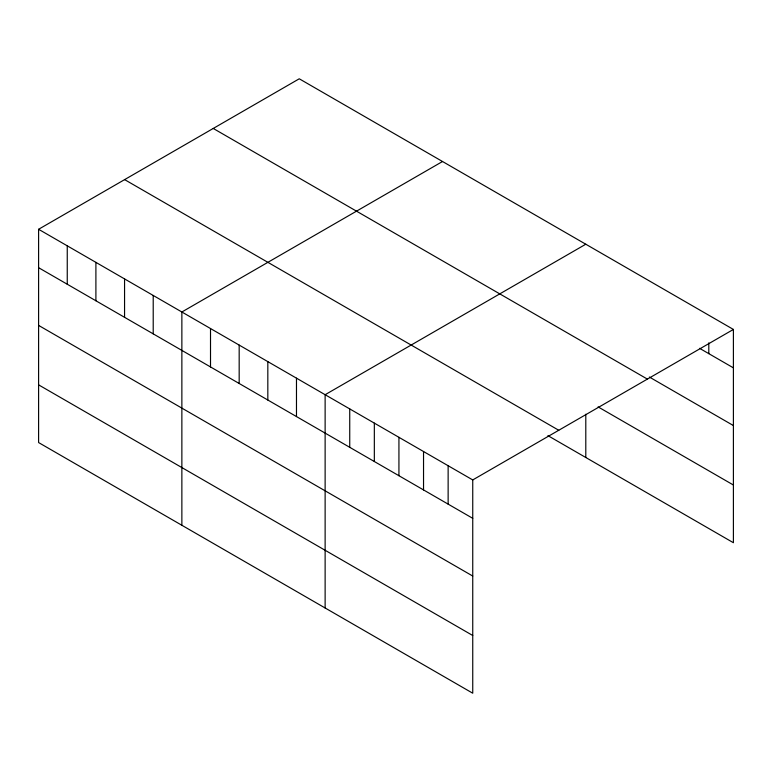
<?xml version="1.0" encoding="UTF-8"?>
<svg xmlns="http://www.w3.org/2000/svg" width="772" height="772" viewBox="0 0 772 772"><rect width="100%" height="100%" fill="white"/><g stroke="black" fill="none" stroke-linecap="round" stroke-linejoin="round"><path stroke-width="1.16" d="M38.6 229.284L472.744 479.933L472.744 693.208L38.6 442.559L38.6 229.284L299.256 78.792L733.4 329.441L733.4 542.716L547.927 435.64M442.53 161.502L181.864 311.994L181.864 525.278M585.794 244.222L325.128 394.714L325.128 607.989M472.744 479.933L733.4 329.441M699.577 348.317L733.4 367.848M649.348 377.025L733.4 425.555M213.246 128.451L647.38 379.1M598.097 406.892L733.4 485.009M124.62 179.615L558.754 430.265M38.6 267.691L472.744 518.33M38.6 325.398L472.744 576.047M38.6 384.852L472.744 635.501M708.802 342.836L708.802 353.644M585.794 414.217L585.794 457.497M448.136 465.728L448.136 504.135M423.538 451.523L423.538 489.93M398.931 437.319L398.931 475.726M374.333 423.114L374.333 461.521M349.735 408.909L349.735 447.316M296.477 378.164L296.477 416.571M267.826 361.624L267.826 400.031M239.175 345.084L239.175 383.491M210.515 328.534L210.515 366.941M153.213 295.454L153.213 333.861M124.562 278.914L124.562 317.311M95.902 262.364L95.902 300.771M67.251 245.824L67.251 284.231"/></g></svg>
